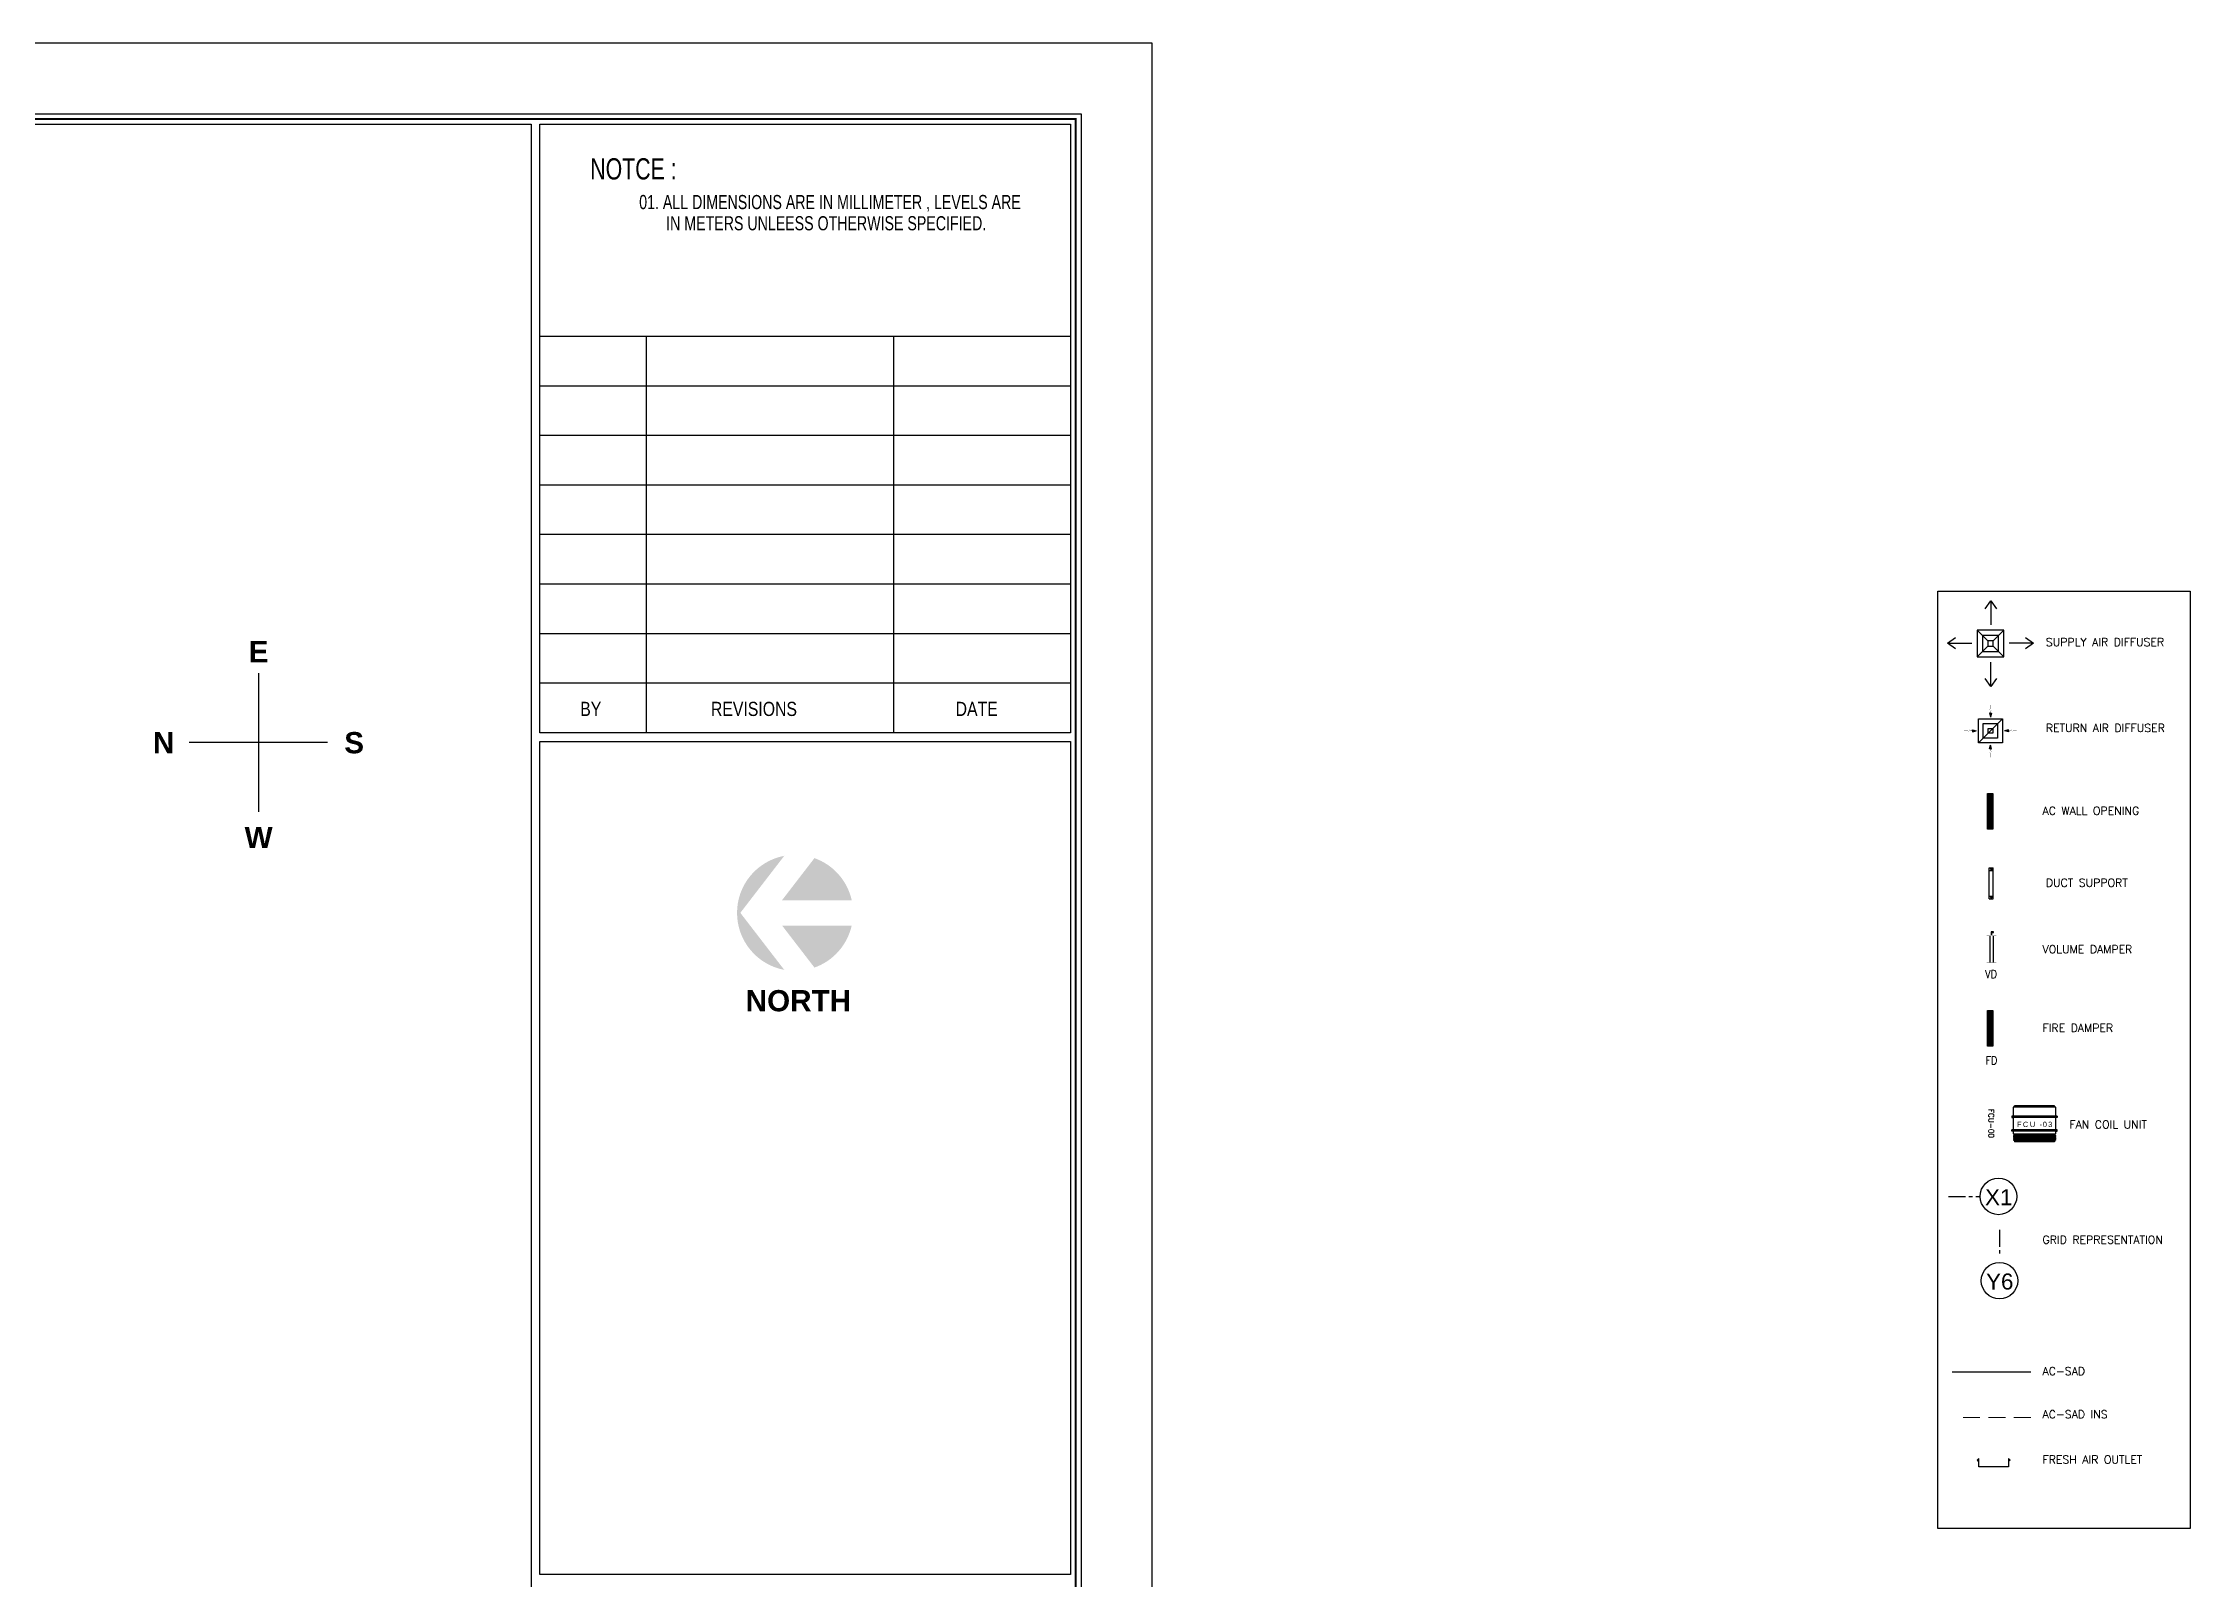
# Model space of a CAD drawing. Header units: millimetres. Extents: x -1288794 to 2153086, y -2701644 to -1335282.
# Drawn here: x 884316 to 924569, y -1492595 to -1463806 of the extents above; entities that cross this region are included whole.
import ezdxf
from ezdxf.enums import TextEntityAlignment as Align

# ---------------------------------------------------------------- set-up
doc = ezdxf.new("R2010")
doc.units = ezdxf.units.MM
doc.header["$LTSCALE"] = 100
for name, pattern in [('CENTER', [50.8, 31.75, -6.35, 6.35, -6.35]), ('HIDDEN', [9.525, 6.35, -3.175]), ('HIDDEN2', [4.7625, 3.175, -1.5875])]:
    doc.linetypes.add(name, pattern=pattern)
for name, color, linetype in [('A-ANNO-SYMB', 33, 'Continuous'), ('A-ANNO-TEXT', 8, 'Continuous'), ('A-GRID', 253, 'CENTER'), ('AC- SUIPPOR', 7, 'HIDDEN'), ('AC- VD', 5, 'Continuous'), ('AC-FAD', 6, 'Continuous'), ('AC-FAD TEXT', 6, 'Continuous'), ('AC-FD', 1, 'Continuous'), ('AC-RAD DIFF', 12, 'Continuous'), ('AC-SAD', 3, 'Continuous'), ('AC-SAD TEXT', 3, 'Continuous'), ('AC-UNIT', 5, 'Continuous'), ('AC-WALL OPENING', 1, 'Continuous'), ('DIFF- LE', 70, 'Continuous'), ('L1-E014-C22-VAC (08-08-2010)$0$ETA-AC-DAMPER', 4, 'Continuous'), ('LOGO LINE', 7, 'Continuous'), ('LOGO1LINE', 7, 'Continuous'), ('LOGOHATCH02', 8, 'Continuous'), ('M-HANGER', 30, 'Continuous'), ('TEXT', 4, 'Continuous'), ('TEXTO', 140, 'Continuous'), ('WALL', 42, 'Continuous')]:
    doc.layers.add(name, color=color, linetype=linetype)
doc.layers.add('FCU-BOX', color=4, linetype='Continuous', lineweight=20)
doc.layers.add('INSULATION', color=1, linetype='Continuous', lineweight=5)
doc.styles.add('ISTILO', font='sanss___.ttf', dxfattribs={"width": 0.8, "height": 400})
doc.styles.add('ROMAND', font='romand')
doc.styles.add('ROMANS', font='romans.shx', dxfattribs={"width": 0.8})
doc.styles.add('SANSSERIF', font='sas_____.pfb')
doc.styles.add('SANSSERIFBOLD', font='sasb____.pfb')
doc.styles.add('STYLUS BT', font='stylu.ttf', dxfattribs={"width": 0.5})
doc.dimstyles.new('100 of DIM2', dxfattribs={"dimscale": 0, "dimtxt": 200, "dimasz": 150, "dimexe": 75, "dimexo": 200, "dimgap": 75, "dimtad": 1, "dimdec": 0, "dimrnd": 5, "dimzin": 0, "dimdsep": 46, "dimtxsty": 'ROMANS', "dimblk": 'ARCHTICK', "dimcen": 100, "dimclrd": 94, "dimclre": 94, "dimclrt": 2, "dimadec": 0, "dimazin": 0, "dimtfac": 1, "dimtdec": 0, "dimtofl": 0, "dimtmove": 2, "dimatfit": 3, "dimldrblk": 'OPEN90', "dimfxl": 75, "dimtolj": 1, "dimtzin": 0, "dimarcsym": 0})

# ---------------------------------------------------------------- blocks, each defined once
blk = doc.blocks.new('R DIFF')
for points in [[(0, 483), (17, 555), (0, 555), (-17, 555)], [(-266, 225), (-338, 242), (-338, 225), (-338, 208)], [(266, 225), (337, 242), (337, 225), (337, 208)], [(0, -41), (17, -112), (0, -112), (-17, -112)]]:
    blk.add_hatch(color=1).paths.add_polyline_path(points)
at = {"color": 1}
blk.add_line((-225, 0), (225, 450), dxfattribs=at)
for points in [[(-225, 0), (-225, 450), (225, 450), (225, 0)], [(-135, 90), (-135, 360), (135, 360), (135, 90)], [(-45, 180), (-45, 270), (45, 270), (45, 180)]]:
    blk.add_lwpolyline(points, close=True, dxfattribs=at)
at = {"color": 1, "const_width": 2.25}
for points in [[(-18, 630), (0, 640)], [(22, 602), (-18, 630)], [(0, 712), (0, 640)], [(22, 602), (0, 593)], [(0, 593), (0, 555)], [(-494, 225), (-422, 225)], [(-413, 207), (-422, 225)], [(-385, 247), (-413, 207)], [(-385, 247), (-376, 225)], [(-376, 225), (-338, 225)], [(376, 225), (337, 225)], [(385, 247), (376, 225)], [(385, 247), (413, 207)], [(413, 207), (422, 225)], [(494, 225), (422, 225)], [(22, -160), (-18, -188)], [(-18, -188), (0, -197)], [(0, -151), (0, -112)], [(22, -160), (0, -151)], [(0, -269), (0, -197)]]:
    blk.add_lwpolyline(points, dxfattribs=at)
at = {"color": 1}
for points in [[(0, 555), (-17, 555), (0, 483)], [(0, 555), (17, 555), (0, 483)], [(-338, 225), (-338, 242), (-266, 225)], [(-338, 225), (-338, 208), (-266, 225)], [(337, 225), (337, 242), (266, 225)], [(337, 225), (337, 208), (266, 225)], [(0, -112), (-17, -112), (0, -41)], [(0, -112), (17, -112), (0, -41)]]:
    blk.add_lwpolyline(points, dxfattribs=at)
blk = doc.blocks.new('*U264')
at = {"layer": 'L1-E014-C22-VAC (08-08-2010)$0$ETA-AC-DAMPER', "color": 5}
for p, q in [((-33, 0), (-33, 500)), ((33, 0), (33, 500))]:
    blk.add_line(p, q, dxfattribs=at)
for points, const_width in [([(-91, 500), (91, 500)], 1.82), ([(0, 0), (0, 514)], 1.5), ([(-91, 0), (91, 0)], 1.82), ([(-48, 0), (-48, -20), (48, -20), (48, 0)], 1.5)]:
    blk.add_lwpolyline(points, dxfattribs=dict(at, const_width=const_width))
at = {"layer": 'L1-E014-C22-VAC (08-08-2010)$0$ETA-AC-DAMPER', "color": 5, "const_width": 1.82}
blk.add_lwpolyline([(75, 500), (75, 0), (-75, 0), (-75, 500)], close=True, dxfattribs=at)
at = {"layer": 'L1-E014-C22-VAC (08-08-2010)$0$ETA-AC-DAMPER', "color": 5}
blk.add_lwpolyline([(6, -20), (6, -62), (40, -62), (40, -72), (-6, -72), (-6, -20)], dxfattribs=at)
blk = doc.blocks.new('*U274')
at = {"linetype": 'Continuous'}
for p, q in [((-38, -265), (-38, 313)), ((42, 313), (-38, 313)), ((42, 263), (-38, 263)), ((37, -265), (37, 313)), ((42, -265), (42, 313)), ((42, -215), (-38, -215)), ((42, -265), (-38, -265))]:
    blk.add_line(p, q, dxfattribs=at)
for centre in [(0, 288), (0, -240)]:
    blk.add_circle(centre, 12.5, dxfattribs=at)
blk = doc.blocks.new('_ArchTick')
at = {"color": 0, "linetype": 'ByBlock', "const_width": 0.15}
blk.add_lwpolyline([(-0.5, -0.5), (0.5, 0.5)], dxfattribs=at)
blk = doc.blocks.new('A$C44FB0367')
at = {"layer": 'WALL', "ltscale": 30}
h = blk.add_hatch(dxfattribs=at)
h.set_pattern_fill('NET3', color=2, scale=100, style=0)
h.set_pattern_definition([(0, (19935.246, -11666.627), (0, 12.5), []), (60, (19935.246, -11666.627), (-10.8253175, 6.25), []), (120, (19935.246, -11666.627), (-10.8253175, -6.25), [])])
h.paths.add_polyline_path([(775, 250), (775, 275), (25, 275), (25, 250)])
at = {"layer": 'WALL', "color": 5, "ltscale": 30}
for p, q in [((25, 250), (25, 275)), ((25, 275), (775, 275)), ((775, 250), (775, 275))]:
    blk.add_line(p, q, dxfattribs=at)
at = {"layer": 'WALL', "color": 8, "ltscale": 30}
for p, q in [((25, -275), (0, -287.5)), ((0, -287.5), (25, -300)), ((25, -300), (0, -312.5)), ((0, -312.5), (25, -325)), ((25, -325), (0, -337.5)), ((0, -337.5), (25, -350)), ((25, -350), (0, -362.5)), ((0, -362.5), (25, -375)), ((25, -250), (25, -275)), ((25, -250), (25, -275)), ((25, -275), (775, -275)), ((25, -300), (775, -300)), ((25, -325), (775, -325)), ((25, -350), (775, -350)), ((25, -375), (775, -375)), ((25, -375), (25, -400)), ((25, -400), (775, -400)), ((775, -250), (775, -275)), ((775, -275), (800, -287.5)), ((800, -287.5), (775, -300)), ((775, -300), (800, -312.5)), ((800, -312.5), (775, -325)), ((775, -325), (800, -337.5)), ((800, -337.5), (775, -350)), ((775, -350), (800, -362.5)), ((800, -362.5), (775, -375)), ((775, -375), (775, -400))]:
    blk.add_line(p, q, dxfattribs=at)
at = {"layer": 'WALL', "color": 5, "ltscale": 30}
blk.add_lwpolyline([(0, 250), (800, 250), (800, -250), (0, -250)], close=True, dxfattribs=at)
blk = doc.blocks.new('A$C5F1D0244')
at = {"layer": 'AC- SUIPPOR', "ltscale": 5}
for p, q in [((-25, 425), (-25, -425)), ((0, 425), (0, -425))]:
    blk.add_line(p, q, dxfattribs=at)
at = {"layer": 'AC- SUIPPOR', "ltscale": 30}
for points in [[(-25, 400), (0, 400), (0, 425), (-25, 425)], [(-25, -400), (0, -400), (0, -425), (-25, -425)]]:
    blk.add_lwpolyline(points, close=True, dxfattribs=at)
for centre in [(-12.5, 412.5), (-12.5, -412.5)]:
    blk.add_circle(centre, 5, dxfattribs=at)
blk = doc.blocks.new('fcu 001')
at = {"ltscale": 30, "xscale": -1, "rotation": 270}
blk.add_blockref('A$C5F1D0244', (400, -168), dxfattribs=at)
at = {"ltscale": 30, "rotation": 270}
blk.add_blockref('A$C5F1D0244', (400, -449), dxfattribs=at)
at = {"layer": 'AC-UNIT', "color": 6, "ltscale": 30, "xscale": -1}
blk.add_blockref('A$C44FB0367', (800, -250), dxfattribs=at)
at = {"layer": 'TEXT', "color": 7, "ltscale": 30, "insert": (412, -326), "char_height": 100, "width": 1009.13, "attachment_point": 5}
blk.add_mtext('{\\fSansSerif|b0|i0|c2|p2;\\T1.3;FCU -03}', dxfattribs=at)
blk = doc.blocks.new('A$C14952670')
at = {"layer": 'AC-FAD', "linetype": 'ByBlock'}
for p, q in [((29, 136), (0, 105)), ((30, 159), (1, 128)), ((30, 0), (30, 159)), ((589, 0), (30, 0)), ((589, 159), (589, 0)), ((589, 159), (619, 129)), ((589, 144), (619, 114))]:
    blk.add_line(p, q, dxfattribs=at)
blk = doc.blocks.new('DIFF')
at = {"layer": 'DIFF- LE', "color": 4}
for p, q in [((0, 50), (-200, 250)), ((100, 50), (300, 250)), ((0, -50), (-200, -250)), ((100, -50), (300, -250))]:
    blk.add_line(p, q, dxfattribs=at)
for points in [[(-200, -250), (300, -250), (300, 250), (-200, 250)], [(-100, -150), (200, -150), (200, 150), (-100, 150)], [(0, -50), (100, -50), (100, 50), (0, 50)]]:
    blk.add_lwpolyline(points, close=True, dxfattribs=at)
for points in [[(58, 804), (58, 350)], [(-754, 8), (-300, 8)], [(854, 8), (400, 8)], [(58, -804), (58, -350)]]:
    blk.add_leader(points, dimstyle='100 of DIM2', override={"dimscale": 1, "dimtad": 0, "dimclrd": 4, "dimfxl": 0.2}, dxfattribs=at)

msp = doc.modelspace()

# ---------------------------------------------------------------- hatches: boundary and pattern name
at = {"layer": 'AC-FD', "linetype": 'ByBlock'}
h = msp.add_hatch(dxfattribs=at)
h.set_pattern_fill('ANSI31', color=256, scale=5, style=0)
h.set_pattern_definition([(45, (858832.865, 109360.88), (-11.22532015, 11.22532015), [])])
h.paths.add_polyline_path([(920772.9, -1482609.1), (920872.9, -1482609.1), (920872.9, -1481939.1), (920772.9, -1481939.1)])
at = {"layer": 'AC-WALL OPENING', "linetype": 'ByBlock'}
h = msp.add_hatch(dxfattribs=at)
h.set_pattern_fill('ANSI31', color=256, scale=5, style=0)
h.set_pattern_definition([(45, (858832.865, 113430.037), (-11.22532015, 11.22532015), [])])
h.paths.add_polyline_path([(920772.9, -1478540), (920872.9, -1478540), (920872.9, -1477870), (920772.9, -1477870)])
at = {"layer": 'LOGOHATCH02'}
h = msp.add_hatch(color=30, dxfattribs=at)
h.paths.add_polyline_path([(898214.1, -1479040.2, 0.8284598), (898214.1, -1481178.5), (897390.2, -1480109.3)])
h.paths.add_polyline_path([(898779.7, -1479083.6), (898172.2, -1479872), (899478.4, -1479872, 0.2581572)])
h.paths.add_polyline_path([(899478.4, -1480346.6), (898172.2, -1480346.6), (898779.7, -1481135, 0.2581572)])

# ---------------------------------------------------------------- linework, layer by layer
for p, q in [((888354.4, -1475617.9), (888354.4, -1478213.2)), ((889652, -1476915.5), (887056.8, -1476915.5))]:
    msp.add_line(p, q)
at = {"color": 2, "linetype": 'ByBlock'}
msp.add_lwpolyline([(919841.6, -1474083.5), (924568.9, -1474083.5), (924568.9, -1491650.1), (919841.6, -1491650.1)], close=True, dxfattribs=at)
at = {"layer": 'A-ANNO-SYMB', "ltscale": 3}
for centre in [(920977.3, -1485423.8), (920996.3, -1487004)]:
    msp.add_circle(centre, 342.2, dxfattribs=at)
at = {"layer": 'A-GRID', "ltscale": 0.1}
for p, q in [((920043.1, -1485423.8), (920635.2, -1485423.8)), ((920996.3, -1486049.6), (920996.3, -1486534.2))]:
    msp.add_line(p, q, dxfattribs=at)
at = {"layer": 'AC-FD', "linetype": 'ByBlock'}
msp.add_lwpolyline([(920772.9, -1481939.1), (920872.9, -1481939.1), (920872.9, -1482609.1), (920772.9, -1482609.1)], close=True, dxfattribs=at)
at = {"layer": 'AC-SAD'}
msp.add_line((921583.3, -1488716.7), (920110.1, -1488716.7), dxfattribs=at)
at = {"layer": 'AC-WALL OPENING', "linetype": 'ByBlock'}
msp.add_lwpolyline([(920772.9, -1477870), (920872.9, -1477870), (920872.9, -1478540), (920772.9, -1478540)], close=True, dxfattribs=at)
at = {"layer": 'INSULATION', "color": 1, "linetype": 'HIDDEN2'}
msp.add_line((921583.3, -1489566.1), (920205.5, -1489566.1), dxfattribs=at)
at = {"layer": 'LOGO LINE'}
msp.add_lwpolyline([(905103, -1519493.9), (826345, -1519493.9), (826345, -1463806.4), (905103, -1463806.4)], close=True, dxfattribs=at)
at = {"layer": 'LOGO1LINE'}
for p, q in [((903578.4, -1469308.8), (893634.2, -1469308.8)), ((895623, -1469308.8), (895623, -1476733.8)), ((900263.6, -1469308.8), (900263.6, -1476733.8)), ((903578.4, -1470236.9), (893634.2, -1470236.9)), ((903578.4, -1471165.1), (893634.2, -1471165.1)), ((903578.4, -1472093.2), (893634.2, -1472093.2)), ((903578.4, -1473021.3), (893634.2, -1473021.3)), ((903578.4, -1473949.4), (893634.2, -1473949.4)), ((903578.4, -1474877.6), (893634.2, -1474877.6)), ((903578.4, -1475805.7), (893634.2, -1475805.7))]:
    msp.add_line(p, q, dxfattribs=at)
for points in [[(903777.1, -1518168), (827670.9, -1518168), (827670.9, -1465132.3), (903777.1, -1465132.3)], [(893468.4, -1517969.1), (827869.8, -1517969.1), (827869.8, -1465331.1), (893468.4, -1465331.1)], [(903578.4, -1476733.8), (893634.2, -1476733.8), (893634.2, -1465331.1), (903578.4, -1465331.1)], [(903578.4, -1492511.9), (893634.2, -1492511.9), (893634.2, -1476899.6), (903578.4, -1476899.6)]]:
    msp.add_lwpolyline(points, close=True, dxfattribs=at)
at = {"layer": 'LOGO1LINE', "const_width": 39.8}
msp.add_lwpolyline([(903677.7, -1518068.5), (827770.3, -1518068.5), (827770.3, -1465231.7), (903677.7, -1465231.7)], close=True, dxfattribs=at)

# ---------------------------------------------------------------- block references
at = {"layer": 'AC- VD', "xscale": -1, "rotation": 180}
msp.add_blockref('*U264', (920845.5, -1480540), dxfattribs=at)
at = {"layer": 'AC-FAD TEXT', "color": 2, "linetype": 'ByBlock'}
msp.add_blockref('A$C14952670', (920578.2, -1490493.1), dxfattribs=at)
at = {"layer": 'AC-RAD DIFF'}
msp.add_blockref('R DIFF', (920826.8, -1476923.3), dxfattribs=at)
at = {"layer": 'DIFF- LE'}
msp.add_blockref('DIFF', (920776.8, -1475063.5), dxfattribs=at)
at = {"layer": 'FCU-BOX'}
msp.add_blockref('fcu 001', (921254.7, -1483749.3), dxfattribs=at)
at = {"layer": 'M-HANGER', "xscale": -1}
msp.add_blockref('*U274', (920842.7, -1479580.3), dxfattribs=at)

# ---------------------------------------------------------------- texts
at = {"layer": 'A-ANNO-TEXT', "style": 'SANSSERIF'}
for s, p in [('X1', (920981.9, -1485588.4)), ('Y6', (921000.9, -1487168.6))]:
    msp.add_text(s, height=300, dxfattribs=at).set_placement(p, align=Align.CENTER)
at = {"layer": 'AC- VD', "style": 'ROMANS', "width": 0.9}
msp.add_text('VD', height=150, dxfattribs=at).set_placement((920725.1, -1481331.6))
at = {"layer": 'AC-FD', "style": 'ROMANS', "width": 0.9}
msp.add_text('FD', height=150, dxfattribs=at).set_placement((920732.9, -1482949.1))
at = {"layer": 'AC-SAD TEXT', "style": 'ROMAND'}
for s, p in [('SUPPLY AIR DIFFUSER', (921865.3, -1475109.7)), ('RETURN AIR DIFFUSER', (921865.3, -1476719.5)), ('AC WALL OPENING', (921802.9, -1478271.6)), ('DUCT SUPPORT', (921865.3, -1479619.7)), ('VOLUME DAMPER', (921802.9, -1480866.7)), ('FIRE DAMPER', (921802.9, -1482340.8)), ('FAN COIL UNIT', (922307.5, -1484149.9)), ('GRID REPRESENTATION', (921802.9, -1486310.1)), ('AC-SAD', (921802.9, -1488773.2)), ('AC-SAD INS', (921802.9, -1489582.6)), ('FRESH AIR OUTLET', (921802.9, -1490430.2))]:
    msp.add_text(s, height=150, dxfattribs=at).set_placement(p)
at = {"layer": 'FCU-BOX', "style": 'ROMAND'}
msp.add_text('FCU-00', height=100, rotation=270, dxfattribs=at).set_placement((920792.4, -1483784))
at = {"layer": 'TEXT', "color": 7}
for s, height, style, width, p in [('NOTCE :', 397.77, 'STYLUS BT', 0.75, (894577.4, -1466364.7)), ('BY', 265.18, 'ISTILO', 0.8, (894388.8, -1476419.8)), ('REVISIONS', 265.18, 'ISTILO', 0.8, (896838.7, -1476419.8)), ('DATE', 265.18, 'ISTILO', 0.8, (901426, -1476419.8))]:
    msp.add_text(s, height=height, dxfattribs=dict(at, style=style, width=width)).set_placement(p)
at = {"layer": 'TEXT', "color": 7, "style": 'SANSSERIFBOLD'}
for s, height, p in [('E', 397.8, (888359, -1475214.4)), ('N', 397.8, (886577.5, -1476920.1)), ('S', 397.8, (890150.4, -1476920.1)), ('W', 397.8, (888359, -1478697.7)), ('NORTH', 397.77, (898478.1, -1481755.6))]:
    msp.add_text(s, height=height, dxfattribs=at).set_placement(p, align=Align.MIDDLE)
at = {"layer": 'TEXTO', "color": 7, "linetype": 'Continuous', "style": 'STYLUS BT', "width": 0.75}
for s, p in [('01. ALL DIMENSIONS ARE IN MILLIMETER , LEVELS ARE', (895494.3, -1466920.6)), ('IN METERS UNLEESS OTHERWISE SPECIFIED.', (896000.1, -1467317.8))]:
    msp.add_text(s, height=265.179, dxfattribs=at).set_placement(p)

doc.saveas('drawing.dxf')
